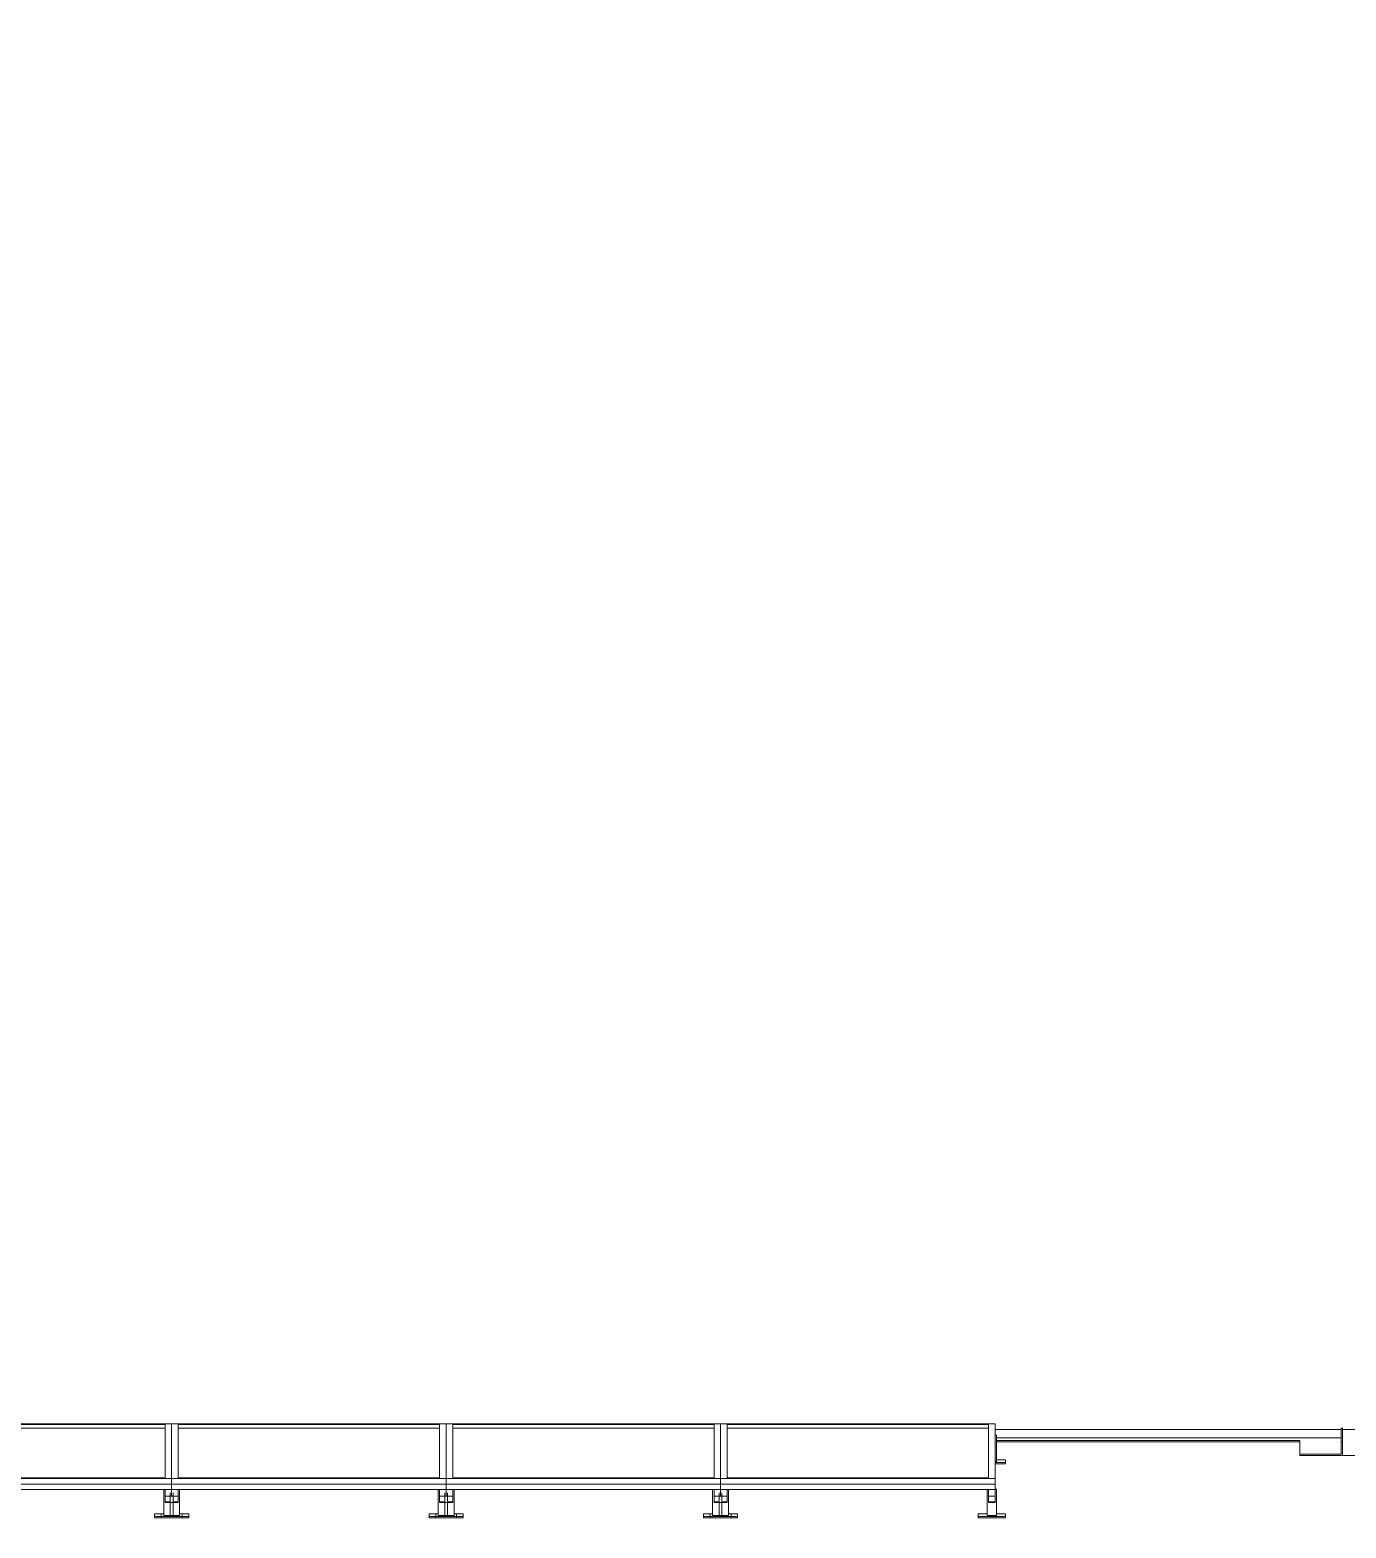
# Model space of a CAD drawing. Header units: metres. Extents: x -1783 to 21505, y -57 to 13660.
# Drawn here: x 17388 to 17867, y 7746 to 8292 of the extents above; entities that cross this region are included whole.
import ezdxf

# ---------------------------------------------------------------- set-up
doc = ezdxf.new("R2010")
doc.units = ezdxf.units.M
doc.header["$MEASUREMENT"] = 0
for name, color, linetype, lineweight in [('01_A Corte AA_1_ESTRUTURA-COB.EST_Caneta_No__241', 7, 'Continuous', 13), ('01_A Corte AA_1_LAJES.EST_Caneta_No__96', 252, 'Continuous', 0), ('01_A Corte AA_1_PAREDE CONSTRUIR_Caneta_No__241', 7, 'Continuous', 13)]:
    doc.layers.add(name, color=color, linetype=linetype, lineweight=lineweight)
doc.layers.add('01_A Corte AA_1_ESTRUTURA-COB.EST_Caneta_No__9', color=7, linetype='Continuous', lineweight=5, true_color=0x020202)
doc.layers.add('01_A Corte AA_1_PAREDE CONSTRUIR_Caneta_No__16', color=7, linetype='Continuous', lineweight=0, true_color=0xc9c9c9)
doc.layers.add('cotas', color=7, linetype='Continuous')

msp = doc.modelspace()

# ---------------------------------------------------------------- hatches: boundary and pattern name
at = {"layer": 'cotas'}
h = msp.add_hatch(color=7, dxfattribs=at)
h.dxf.hatch_style = 1
h.paths.add_polyline_path([(21504.961, 13659.963), (10304.961, 13659.963), (10304.961, 5739.963), (21504.961, 5739.963)])
h.paths.add_polyline_path([(10571.627, 13593.296), (21371.627, 13593.296), (21371.627, 5806.63), (10571.627, 5806.63)], flags=16)

# ---------------------------------------------------------------- linework, layer by layer
at = {"layer": '01_A Corte AA_1_ESTRUTURA-COB.EST_Caneta_No__241', "color": 7, "linetype": 'Continuous', "lineweight": 13, "ltscale": 1000}
for p, q in [((17865.669, 7778.953), (17740.108, 7778.953)), ((17865.669, 7777.474), (17865.669, 7782.476)), ((17865.669, 7782.476), (17866.169, 7782.476)), ((17866.169, 7781.929), (17866.169, 7782.476)), ((17850.669, 7777.953), (17740.108, 7777.953)), ((17850.669, 7777.451), (17740.108, 7777.451)), ((17850.669, 7772.951), (17850.669, 7777.953)), ((17850.669, 7772.951), (17865.669, 7772.951)), ((17850.669, 7772.449), (17850.669, 7772.951)), ((17865.669, 7777.474), (17865.669, 7777.953)), ((17865.669, 7772.951), (17865.669, 7777.474)), ((17865.669, 7777.474), (17866.169, 7777.474)), ((17866.169, 7772.449), (17850.669, 7772.449))]:
    msp.add_line(p, q, dxfattribs=at)
at = {"layer": '01_A Corte AA_1_ESTRUTURA-COB.EST_Caneta_No__9', "color": 18, "linetype": 'Continuous', "lineweight": 5, "ltscale": 1000, "true_color": 0x020202}
msp.add_line((18010.625, 7772.449), (17866.169, 7772.449), dxfattribs=at)
at = {"layer": '01_A Corte AA_1_LAJES.EST_Caneta_No__96', "color": 252, "linetype": 'Continuous', "lineweight": 0, "ltscale": 1000}
for p, q in [((17439.608, 7783.961), (17339.608, 7783.961)), ((17539.608, 7783.961), (17439.608, 7783.961)), ((17439.608, 7764.06), (17439.608, 7783.961)), ((17639.608, 7783.961), (17539.608, 7783.961)), ((17539.608, 7783.961), (17539.608, 7764.06)), ((17739.608, 7783.961), (17639.608, 7783.961)), ((17639.608, 7764.06), (17639.608, 7783.961)), ((17739.608, 7764.06), (17739.608, 7783.961)), ((17342.008, 7783.722), (17437.208, 7783.722)), ((17437.208, 7782.478), (17342.008, 7782.478)), ((17437.208, 7783.722), (17437.208, 7764.299)), ((17442.008, 7764.299), (17442.008, 7783.722)), ((17442.008, 7783.722), (17537.208, 7783.722)), ((17537.208, 7782.478), (17442.008, 7782.478)), ((17537.208, 7783.722), (17537.208, 7764.299)), ((17542.008, 7764.299), (17542.008, 7783.722)), ((17542.008, 7783.722), (17637.208, 7783.722)), ((17637.208, 7782.478), (17542.008, 7782.478)), ((17637.208, 7783.722), (17637.208, 7764.299)), ((17642.008, 7764.299), (17642.008, 7783.722)), ((17642.008, 7783.722), (17737.208, 7783.722)), ((17737.208, 7782.478), (17642.008, 7782.478)), ((17737.208, 7783.722), (17737.208, 7764.299)), ((17739.608, 7779.861), (17740.108, 7779.861)), ((17740.108, 7779.861), (17740.108, 7779.427)), ((17740.108, 7779.427), (17740.108, 7778.548)), ((17740.108, 7778.548), (17740.108, 7770.289)), ((17739.608, 7770.289), (17740.108, 7770.289)), ((17739.608, 7769.911), (17743.408, 7769.911)), ((17739.608, 7769.413), (17743.408, 7769.413)), ((17743.408, 7770.906), (17740.108, 7770.906)), ((17743.408, 7769.911), (17743.408, 7770.906)), ((17743.408, 7769.413), (17743.408, 7769.911)), ((17339.608, 7764.06), (17439.608, 7764.06)), ((17339.608, 7762.07), (17439.608, 7762.07)), ((17437.208, 7764.299), (17342.008, 7764.299)), ((17439.608, 7764.06), (17539.608, 7764.06)), ((17439.608, 7762.07), (17439.608, 7764.06)), ((17439.608, 7762.07), (17539.608, 7762.07)), ((17439.608, 7760.08), (17439.608, 7762.07)), ((17537.208, 7764.299), (17442.008, 7764.299)), ((17539.608, 7764.06), (17639.608, 7764.06)), ((17539.608, 7762.07), (17539.608, 7764.06)), ((17539.608, 7760.08), (17539.608, 7762.07)), ((17539.608, 7762.07), (17639.608, 7762.07)), ((17637.208, 7764.299), (17542.008, 7764.299)), ((17639.608, 7764.06), (17739.608, 7764.06)), ((17639.608, 7762.07), (17639.608, 7764.06)), ((17639.608, 7762.07), (17739.608, 7762.07)), ((17639.608, 7760.08), (17639.608, 7762.07)), ((17737.208, 7764.299), (17642.008, 7764.299)), ((17739.608, 7762.07), (17739.608, 7764.06)), ((17739.608, 7760.08), (17739.608, 7762.07)), ((17342.008, 7760.08), (17437.208, 7760.08)), ((17436.708, 7760.08), (17436.708, 7759.765)), ((17436.708, 7759.765), (17436.708, 7758.886)), ((17436.708, 7758.886), (17436.708, 7750.627)), ((17437.208, 7760.08), (17439.608, 7760.08)), ((17437.208, 7760.08), (17437.208, 7758.886)), ((17437.208, 7757.692), (17437.208, 7758.886)), ((17437.208, 7757.692), (17439.108, 7757.692)), ((17437.208, 7755.304), (17437.208, 7757.692)), ((17439.108, 7758.886), (17439.108, 7757.692)), ((17439.108, 7757.692), (17439.108, 7755.304)), ((17439.108, 7757.692), (17439.608, 7757.692)), ((17439.608, 7760.08), (17442.008, 7760.08)), ((17439.608, 7757.692), (17439.608, 7760.08)), ((17439.608, 7757.692), (17440.108, 7757.692)), ((17440.108, 7758.886), (17440.108, 7757.692)), ((17440.108, 7757.692), (17442.008, 7757.692)), ((17440.108, 7757.692), (17440.108, 7755.304)), ((17442.008, 7760.08), (17537.208, 7760.08)), ((17442.008, 7758.886), (17442.008, 7760.08)), ((17442.008, 7758.886), (17442.008, 7757.692)), ((17442.008, 7757.692), (17442.008, 7755.304)), ((17442.508, 7760.08), (17442.508, 7759.765)), ((17442.508, 7759.765), (17442.508, 7758.886)), ((17442.508, 7758.886), (17442.508, 7750.627)), ((17536.708, 7760.08), (17536.708, 7759.765)), ((17536.708, 7759.765), (17536.708, 7758.886)), ((17536.708, 7758.886), (17536.708, 7750.627)), ((17537.208, 7760.08), (17539.608, 7760.08)), ((17537.208, 7760.08), (17537.208, 7758.886)), ((17537.208, 7757.692), (17537.208, 7758.886)), ((17537.208, 7757.692), (17539.108, 7757.692)), ((17537.208, 7755.304), (17537.208, 7757.692)), ((17539.108, 7758.886), (17539.108, 7757.692)), ((17539.108, 7757.692), (17539.608, 7757.692)), ((17539.108, 7757.692), (17539.108, 7755.304)), ((17539.608, 7760.08), (17542.008, 7760.08)), ((17539.608, 7760.08), (17539.608, 7757.692)), ((17539.608, 7757.692), (17540.108, 7757.692)), ((17540.108, 7758.886), (17540.108, 7757.692)), ((17540.108, 7757.692), (17540.108, 7755.304)), ((17540.108, 7757.692), (17542.008, 7757.692)), ((17542.008, 7760.08), (17637.208, 7760.08)), ((17542.008, 7758.886), (17542.008, 7760.08)), ((17542.008, 7758.886), (17542.008, 7757.692)), ((17542.008, 7757.692), (17542.008, 7755.304)), ((17542.508, 7760.08), (17542.508, 7759.765)), ((17542.508, 7759.765), (17542.508, 7758.886)), ((17542.508, 7758.886), (17542.508, 7750.627)), ((17636.708, 7760.08), (17636.708, 7759.765)), ((17636.708, 7759.765), (17636.708, 7758.886)), ((17636.708, 7758.886), (17636.708, 7750.627)), ((17637.208, 7760.08), (17639.608, 7760.08)), ((17637.208, 7760.08), (17637.208, 7758.886)), ((17637.208, 7757.692), (17637.208, 7758.886)), ((17637.208, 7757.692), (17639.108, 7757.692)), ((17637.208, 7755.304), (17637.208, 7757.692)), ((17639.108, 7758.886), (17639.108, 7757.692)), ((17639.108, 7757.692), (17639.108, 7755.304)), ((17639.108, 7757.692), (17639.608, 7757.692)), ((17639.608, 7760.08), (17642.008, 7760.08)), ((17639.608, 7757.692), (17639.608, 7760.08)), ((17639.608, 7757.692), (17640.108, 7757.692)), ((17640.108, 7758.886), (17640.108, 7757.692)), ((17640.108, 7757.692), (17642.008, 7757.692)), ((17640.108, 7757.692), (17640.108, 7755.304)), ((17642.008, 7760.08), (17737.208, 7760.08)), ((17642.008, 7758.886), (17642.008, 7760.08)), ((17642.008, 7758.886), (17642.008, 7757.692)), ((17642.008, 7757.692), (17642.008, 7755.304)), ((17642.508, 7760.08), (17642.508, 7759.765)), ((17642.508, 7759.765), (17642.508, 7758.886)), ((17642.508, 7758.886), (17642.508, 7750.627)), ((17736.708, 7760.08), (17736.708, 7759.765)), ((17736.708, 7759.765), (17736.708, 7758.886)), ((17736.708, 7758.886), (17736.708, 7750.627)), ((17737.208, 7760.08), (17739.608, 7760.08)), ((17737.208, 7760.08), (17737.208, 7758.886)), ((17737.208, 7757.692), (17737.208, 7758.886)), ((17737.208, 7757.692), (17739.608, 7757.692)), ((17737.208, 7755.304), (17737.208, 7757.692)), ((17739.608, 7760.199), (17740.108, 7760.199)), ((17739.608, 7758.886), (17739.608, 7760.08)), ((17739.608, 7758.886), (17739.608, 7757.692)), ((17739.608, 7757.692), (17739.608, 7755.304)), ((17740.108, 7760.199), (17740.108, 7759.765)), ((17740.108, 7759.765), (17740.108, 7758.886)), ((17740.108, 7758.886), (17740.108, 7750.627)), ((17436.708, 7751.244), (17433.408, 7751.244)), ((17433.408, 7751.244), (17433.408, 7750.249)), ((17435.808, 7751.244), (17435.808, 7750.249)), ((17437.208, 7755.542), (17439.108, 7755.542)), ((17439.608, 7755.304), (17437.208, 7755.304)), ((17439.108, 7755.304), (17439.108, 7750.627)), ((17442.008, 7755.304), (17439.608, 7755.304)), ((17440.108, 7755.542), (17442.008, 7755.542)), ((17440.108, 7755.304), (17440.108, 7750.627)), ((17443.408, 7751.244), (17442.508, 7751.244)), ((17445.808, 7751.244), (17443.408, 7751.244)), ((17443.408, 7750.249), (17443.408, 7751.244)), ((17445.808, 7750.249), (17445.808, 7751.244)), ((17535.808, 7751.244), (17533.408, 7751.244)), ((17533.408, 7751.244), (17533.408, 7750.249)), ((17536.708, 7751.244), (17535.808, 7751.244)), ((17535.808, 7751.244), (17535.808, 7750.249)), ((17537.208, 7755.542), (17539.108, 7755.542)), ((17539.608, 7755.304), (17537.208, 7755.304)), ((17539.108, 7755.304), (17539.108, 7750.627)), ((17542.008, 7755.304), (17539.608, 7755.304)), ((17540.108, 7755.542), (17542.008, 7755.542)), ((17540.108, 7755.304), (17540.108, 7750.627)), ((17545.808, 7751.244), (17542.508, 7751.244)), ((17543.408, 7750.249), (17543.408, 7751.244)), ((17545.808, 7750.249), (17545.808, 7751.244)), ((17636.708, 7751.244), (17633.408, 7751.244)), ((17633.408, 7751.244), (17633.408, 7750.249)), ((17635.808, 7751.244), (17635.808, 7750.249)), ((17637.208, 7755.542), (17639.108, 7755.542)), ((17639.608, 7755.304), (17637.208, 7755.304)), ((17639.108, 7755.304), (17639.108, 7750.627)), ((17642.008, 7755.304), (17639.608, 7755.304)), ((17640.108, 7755.542), (17642.008, 7755.542)), ((17640.108, 7755.304), (17640.108, 7750.627)), ((17643.408, 7751.244), (17642.508, 7751.244)), ((17645.808, 7751.244), (17643.408, 7751.244)), ((17643.408, 7750.249), (17643.408, 7751.244)), ((17645.808, 7750.249), (17645.808, 7751.244)), ((17736.708, 7751.244), (17733.408, 7751.244)), ((17733.408, 7751.244), (17733.408, 7750.249)), ((17737.208, 7755.542), (17739.608, 7755.542)), ((17739.608, 7755.304), (17737.208, 7755.304)), ((17743.408, 7751.244), (17740.108, 7751.244)), ((17743.408, 7750.249), (17743.408, 7751.244)), ((17433.408, 7750.249), (17443.408, 7750.249)), ((17433.408, 7749.751), (17433.408, 7750.249)), ((17433.408, 7749.751), (17443.408, 7749.751)), ((17435.808, 7749.751), (17435.808, 7750.249)), ((17436.708, 7750.627), (17440.108, 7750.627)), ((17440.108, 7750.627), (17442.508, 7750.627)), ((17443.408, 7750.249), (17445.808, 7750.249)), ((17443.408, 7749.751), (17443.408, 7750.249)), ((17443.408, 7749.751), (17445.808, 7749.751)), ((17445.808, 7749.751), (17445.808, 7750.249)), ((17533.408, 7750.249), (17535.808, 7750.249)), ((17533.408, 7749.751), (17533.408, 7750.249)), ((17533.408, 7749.751), (17535.808, 7749.751)), ((17535.808, 7750.249), (17545.808, 7750.249)), ((17535.808, 7749.751), (17535.808, 7750.249)), ((17535.808, 7749.751), (17545.808, 7749.751)), ((17536.708, 7750.627), (17539.108, 7750.627)), ((17539.108, 7750.627), (17542.508, 7750.627)), ((17543.408, 7749.751), (17543.408, 7750.249)), ((17545.808, 7749.751), (17545.808, 7750.249)), ((17633.408, 7750.249), (17643.408, 7750.249)), ((17633.408, 7749.751), (17633.408, 7750.249)), ((17633.408, 7749.751), (17643.408, 7749.751)), ((17635.808, 7749.751), (17635.808, 7750.249)), ((17636.708, 7750.627), (17640.108, 7750.627)), ((17640.108, 7750.627), (17642.508, 7750.627)), ((17643.408, 7750.249), (17645.808, 7750.249)), ((17643.408, 7749.751), (17643.408, 7750.249)), ((17643.408, 7749.751), (17645.808, 7749.751)), ((17645.808, 7749.751), (17645.808, 7750.249)), ((17733.408, 7750.249), (17743.408, 7750.249)), ((17733.408, 7749.751), (17733.408, 7750.249)), ((17733.408, 7749.751), (17743.408, 7749.751)), ((17736.708, 7750.627), (17740.108, 7750.627)), ((17743.408, 7749.751), (17743.408, 7750.249))]:
    msp.add_line(p, q, dxfattribs=at)
at = {"layer": '01_A Corte AA_1_PAREDE CONSTRUIR_Caneta_No__16', "color": 9, "linetype": 'Continuous', "lineweight": 0, "ltscale": 1000, "true_color": 0xc9c9c9}
msp.add_line((17865.669, 7781.929), (17739.608, 7781.929), dxfattribs=at)
at = {"layer": '01_A Corte AA_1_PAREDE CONSTRUIR_Caneta_No__241', "color": 7, "linetype": 'Continuous', "lineweight": 13, "ltscale": 1000}
for p, q in [((17866.169, 7781.929), (18026.125, 7781.929)), ((17866.169, 7781.929), (17866.169, 7777.474)), ((17866.169, 7777.474), (17866.169, 7772.449))]:
    msp.add_line(p, q, dxfattribs=at)

doc.saveas('drawing.dxf')
